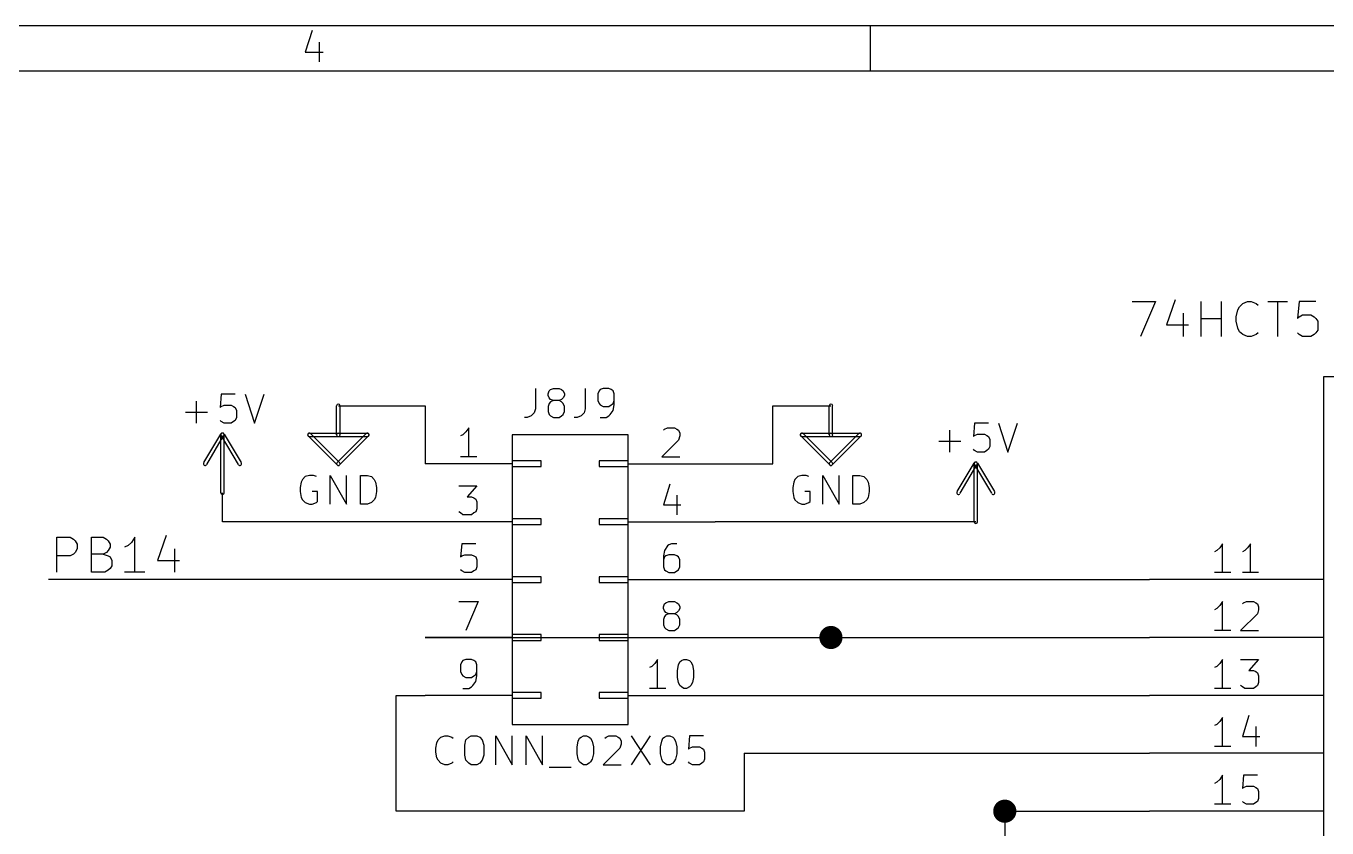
# Model space of a CAD drawing. Extents: x 10 to 287, y -200 to -10.
# Drawn here: x 173 to 230, y -45.2 to -10 of the extents above; entities that cross this region are included whole.
import ezdxf

# ---------------------------------------------------------------- set-up
doc = ezdxf.new("R2010")
doc.units = 0
doc.header["$MEASUREMENT"] = 0
doc.layers.add('BLACK', color=7, linetype='CONTINUOUS')

msp = doc.modelspace()

# ---------------------------------------------------------------- linework, layer by layer
at = {"layer": 'Black'}
for p, q in [((174.346, -33.9598), (174.346, -32.4358)), ((174.346, -32.4358), (174.93, -32.4358)), ((174.93, -32.4358), (175.082, -32.512)), ((175.87, -33.9598), (175.87, -32.4358)), ((175.87, -32.4358), (176.378, -32.4358)), ((176.378, -32.4358), (176.53, -32.512)), ((177.775, -32.4358), (177.622, -32.6644)), ((177.775, -33.9598), (177.775, -32.4358)), ((179.146, -32.3596), (178.765, -33.4518)), ((175.082, -32.512), (175.158, -32.5882)), ((175.158, -32.5882), (175.235, -32.7406)), ((175.235, -32.9438), (175.158, -33.0962)), ((175.235, -32.7406), (175.235, -32.9438)), ((176.53, -32.512), (176.606, -32.5882)), ((176.606, -33.02), (176.53, -33.0962)), ((176.606, -32.5882), (176.682, -32.7406)), ((176.682, -32.8676), (176.606, -33.02)), ((176.682, -32.7406), (176.682, -32.8676)), ((177.47, -32.7914), (177.317, -32.8676)), ((177.622, -32.6644), (177.47, -32.7914)), ((179.502, -32.9438), (179.502, -33.9598)), ((174.93, -33.2486), (174.346, -33.2486)), ((175.082, -33.1724), (174.93, -33.2486)), ((175.158, -33.0962), (175.082, -33.1724)), ((176.378, -33.1724), (175.87, -33.1724)), ((176.53, -33.0962), (176.378, -33.1724)), ((176.378, -33.1724), (176.606, -33.2486)), ((176.606, -33.2486), (176.682, -33.2994)), ((176.682, -33.2994), (176.759, -33.4518)), ((176.759, -33.4518), (176.759, -33.6804)), ((178.765, -33.4518), (179.73, -33.4518)), ((176.454, -33.9598), (175.87, -33.9598)), ((176.606, -33.8836), (176.454, -33.9598)), ((176.682, -33.8074), (176.606, -33.8836)), ((176.759, -33.6804), (176.682, -33.8074)), ((178.206, -33.9598), (177.317, -33.9598))]:
    msp.add_line(p, q, dxfattribs=at)
at = {"layer": 'Cyan 2'}
for p, q in [((221.488, -22.098), (222.504, -22.098)), ((222.504, -22.098), (221.844, -23.622)), ((223.368, -22.0218), (222.987, -23.114)), ((224.511, -23.622), (224.511, -22.098)), ((225.4, -23.622), (225.4, -22.098)), ((226.187, -22.3266), (226.339, -22.1742)), ((226.339, -22.1742), (226.543, -22.098)), ((226.543, -22.098), (226.695, -22.098)), ((226.695, -22.098), (226.924, -22.1742)), ((226.924, -22.1742), (227, -22.2504)), ((227.432, -22.098), (228.295, -22.098)), ((227.863, -23.622), (227.863, -22.098)), ((228.803, -22.098), (228.727, -22.8346)), ((229.54, -22.098), (228.803, -22.098)), ((223.723, -22.606), (223.723, -23.622)), ((226.035, -22.7584), (226.111, -22.4536)), ((226.035, -22.9616), (226.035, -22.7584)), ((226.111, -22.4536), (226.187, -22.3266)), ((228.727, -22.8346), (228.803, -22.7584)), ((228.803, -22.7584), (228.956, -22.6822)), ((228.956, -22.6822), (229.311, -22.6822)), ((229.311, -22.6822), (229.464, -22.7584)), ((229.464, -22.7584), (229.54, -22.8346)), ((222.987, -23.114), (223.952, -23.114)), ((224.511, -22.8346), (225.4, -22.8346)), ((226.111, -23.2664), (226.035, -22.9616)), ((226.187, -23.4188), (226.111, -23.2664)), ((229.54, -22.8346), (229.616, -22.9616)), ((229.616, -23.3426), (229.54, -23.4696)), ((229.616, -22.9616), (229.616, -23.3426)), ((226.339, -23.5458), (226.187, -23.4188)), ((226.543, -23.622), (226.339, -23.5458)), ((226.695, -23.622), (226.543, -23.622)), ((226.924, -23.5458), (226.695, -23.622)), ((227, -23.4696), (226.924, -23.5458)), ((228.803, -23.5458), (228.727, -23.4696)), ((228.956, -23.622), (228.803, -23.5458)), ((229.311, -23.622), (228.956, -23.622)), ((229.464, -23.5458), (229.311, -23.622)), ((229.54, -23.4696), (229.464, -23.5458)), ((181.559, -26.162), (181.508, -26.7462)), ((182.169, -26.162), (181.559, -26.162)), ((182.601, -26.162), (183.007, -27.432)), ((183.007, -27.432), (183.439, -26.162)), ((195.326, -25.908), (195.326, -26.797)), ((195.885, -26.1366), (195.936, -26.0096)), ((195.885, -26.2128), (195.885, -26.1366)), ((195.936, -26.3144), (195.885, -26.2128)), ((195.936, -26.0096), (195.986, -25.9588)), ((195.986, -25.9588), (196.113, -25.908)), ((196.113, -25.908), (196.367, -25.908)), ((196.367, -25.908), (196.469, -25.9588)), ((196.469, -25.9588), (196.545, -26.0096)), ((196.545, -26.0096), (196.596, -26.1366)), ((196.596, -26.2128), (196.545, -26.3144)), ((196.596, -26.1366), (196.596, -26.2128)), ((197.51, -25.908), (197.51, -26.797)), ((198.12, -26.0096), (198.069, -26.1366)), ((198.069, -26.1366), (198.069, -26.4414)), ((198.171, -25.9588), (198.12, -26.0096)), ((198.298, -25.908), (198.171, -25.9588)), ((198.552, -25.908), (198.298, -25.908)), ((198.653, -25.9588), (198.552, -25.908)), ((198.73, -26.0096), (198.653, -25.9588)), ((198.78, -26.1366), (198.73, -26.0096)), ((198.78, -26.6192), (198.78, -26.1366)), ((180.467, -27.432), (180.467, -26.4668)), ((181.508, -26.7462), (181.559, -26.6954)), ((181.559, -26.6954), (181.686, -26.6446)), ((181.686, -26.6446), (181.991, -26.6446)), ((181.991, -26.6446), (182.093, -26.6954)), ((182.093, -26.6954), (182.169, -26.7462)), ((182.169, -26.7462), (182.22, -26.8732)), ((195.326, -26.797), (195.275, -26.9748)), ((195.936, -26.5684), (195.885, -26.6954)), ((195.885, -26.6954), (195.885, -26.924)), ((195.986, -26.3906), (195.936, -26.3144)), ((195.986, -26.4922), (195.936, -26.5684)), ((196.113, -26.4414), (195.986, -26.3906)), ((196.113, -26.4414), (195.986, -26.4922)), ((196.367, -26.4414), (196.113, -26.4414)), ((196.469, -26.3906), (196.367, -26.4414)), ((196.469, -26.4922), (196.367, -26.4414)), ((196.545, -26.3144), (196.469, -26.3906)), ((196.545, -26.5684), (196.469, -26.4922)), ((196.596, -26.6954), (196.545, -26.5684)), ((196.596, -26.924), (196.596, -26.6954)), ((197.51, -26.797), (197.46, -26.9748)), ((198.069, -26.4414), (198.12, -26.5684)), ((198.12, -26.5684), (198.171, -26.6192)), ((198.171, -26.6192), (198.298, -26.6954)), ((198.298, -26.6954), (198.552, -26.6954)), ((198.552, -26.6954), (198.653, -26.6192)), ((198.653, -26.6192), (198.73, -26.5684)), ((198.73, -26.5684), (198.78, -26.4414)), ((198.73, -26.8732), (198.78, -26.6192)), ((179.984, -26.9494), (180.95, -26.9494)), ((181.559, -27.3558), (181.508, -27.305)), ((181.686, -27.432), (181.559, -27.3558)), ((182.093, -27.3558), (181.991, -27.432)), ((182.169, -27.305), (182.093, -27.3558)), ((182.22, -27.178), (182.169, -27.305)), ((182.22, -26.8732), (182.22, -27.178)), ((194.97, -27.178), (194.843, -27.178)), ((195.148, -27.1018), (194.97, -27.178)), ((195.275, -26.9748), (195.148, -27.1018)), ((195.885, -26.924), (195.936, -27.051)), ((195.936, -27.051), (195.986, -27.1018)), ((195.986, -27.1018), (196.113, -27.178)), ((196.113, -27.178), (196.367, -27.178)), ((196.367, -27.178), (196.469, -27.1018)), ((196.469, -27.1018), (196.545, -27.051)), ((196.545, -27.051), (196.596, -26.924)), ((197.155, -27.178), (197.028, -27.178)), ((197.333, -27.1018), (197.155, -27.178)), ((197.46, -26.9748), (197.333, -27.1018)), ((198.171, -27.178), (198.425, -27.178)), ((198.425, -27.178), (198.552, -27.1018)), ((198.552, -27.1018), (198.603, -27.051)), ((198.603, -27.051), (198.73, -26.8732)), ((181.991, -27.432), (181.686, -27.432)), ((213.487, -28.702), (213.487, -27.7368)), ((214.579, -27.432), (214.528, -28.0162)), ((215.189, -27.432), (214.579, -27.432)), ((214.579, -27.9654), (214.706, -27.9146)), ((214.706, -27.9146), (215.011, -27.9146)), ((215.011, -27.9146), (215.113, -27.9654)), ((215.621, -27.432), (216.027, -28.702)), ((216.027, -28.702), (216.459, -27.432)), ((213.004, -28.2194), (213.97, -28.2194)), ((214.528, -28.0162), (214.579, -27.9654)), ((215.113, -27.9654), (215.189, -28.0162)), ((215.189, -28.0162), (215.24, -28.1432)), ((215.24, -28.448), (215.189, -28.575)), ((215.24, -28.1432), (215.24, -28.448)), ((214.579, -28.6258), (214.528, -28.575)), ((214.706, -28.702), (214.579, -28.6258)), ((215.011, -28.702), (214.706, -28.702)), ((215.113, -28.6258), (215.011, -28.702)), ((215.189, -28.575), (215.113, -28.6258)), ((185.064, -30.0228), (185.014, -30.2514)), ((185.115, -29.8958), (185.064, -30.0228)), ((185.242, -29.7688), (185.115, -29.8958)), ((185.42, -29.718), (185.242, -29.7688)), ((185.598, -29.718), (185.42, -29.718)), ((185.725, -29.7688), (185.598, -29.718)), ((186.334, -30.988), (186.334, -29.718)), ((186.334, -29.718), (187.046, -30.988)), ((187.046, -30.988), (187.046, -29.718)), ((187.655, -30.988), (187.655, -29.718)), ((187.655, -29.718), (187.96, -29.718)), ((187.96, -29.718), (188.138, -29.7688)), ((188.138, -29.7688), (188.265, -29.8958)), ((188.265, -29.8958), (188.316, -30.0228)), ((188.316, -30.0228), (188.366, -30.2514)), ((206.654, -30.0228), (206.604, -30.2514)), ((206.705, -29.8958), (206.654, -30.0228)), ((206.832, -29.7688), (206.705, -29.8958)), ((207.01, -29.718), (206.832, -29.7688)), ((207.188, -29.718), (207.01, -29.718)), ((207.315, -29.7688), (207.188, -29.718)), ((207.924, -30.988), (207.924, -29.718)), ((207.924, -29.718), (208.636, -30.988)), ((208.636, -30.988), (208.636, -29.718)), ((209.245, -30.988), (209.245, -29.718)), ((209.245, -29.718), (209.55, -29.718)), ((209.55, -29.718), (209.728, -29.7688)), ((209.728, -29.7688), (209.855, -29.8958)), ((209.855, -29.8958), (209.906, -30.0228)), ((209.906, -30.0228), (209.956, -30.2514)), ((185.014, -30.2514), (185.014, -30.4292)), ((185.014, -30.4292), (185.064, -30.6832)), ((185.064, -30.6832), (185.115, -30.7848)), ((185.115, -30.7848), (185.242, -30.9118)), ((185.776, -30.4292), (185.547, -30.4292)), ((185.776, -30.861), (185.776, -30.4292)), ((188.265, -30.7848), (188.138, -30.9118)), ((188.316, -30.6832), (188.265, -30.7848)), ((188.366, -30.4292), (188.316, -30.6832)), ((188.366, -30.2514), (188.366, -30.4292)), ((206.604, -30.2514), (206.604, -30.4292)), ((206.604, -30.4292), (206.654, -30.6832)), ((206.654, -30.6832), (206.705, -30.7848)), ((206.705, -30.7848), (206.832, -30.9118)), ((207.366, -30.4292), (207.137, -30.4292)), ((207.366, -30.861), (207.366, -30.4292)), ((209.855, -30.7848), (209.728, -30.9118)), ((209.906, -30.6832), (209.855, -30.7848)), ((209.956, -30.4292), (209.906, -30.6832)), ((209.956, -30.2514), (209.956, -30.4292)), ((185.242, -30.9118), (185.42, -30.988)), ((185.42, -30.988), (185.547, -30.988)), ((185.547, -30.988), (185.725, -30.9118)), ((185.725, -30.9118), (185.776, -30.861)), ((187.96, -30.988), (187.655, -30.988)), ((188.138, -30.9118), (187.96, -30.988)), ((206.832, -30.9118), (207.01, -30.988)), ((207.01, -30.988), (207.137, -30.988)), ((207.137, -30.988), (207.315, -30.9118)), ((207.315, -30.9118), (207.366, -30.861)), ((209.55, -30.988), (209.245, -30.988)), ((209.728, -30.9118), (209.55, -30.988)), ((190.957, -41.6814), (191.008, -41.4528)), ((191.008, -41.4528), (191.059, -41.3258)), ((191.059, -41.3258), (191.186, -41.1988)), ((191.186, -41.1988), (191.364, -41.148)), ((191.364, -41.148), (191.491, -41.148)), ((191.491, -41.148), (191.668, -41.1988)), ((191.668, -41.1988), (191.719, -41.2496)), ((192.227, -41.5544), (192.278, -41.3258)), ((192.227, -41.9862), (192.227, -41.5544)), ((192.278, -41.3258), (192.405, -41.1988)), ((192.405, -41.1988), (192.507, -41.148)), ((192.507, -41.148), (192.761, -41.148)), ((192.761, -41.148), (192.888, -41.1988)), ((192.888, -41.1988), (192.989, -41.3258)), ((192.989, -41.3258), (193.065, -41.5544)), ((193.065, -41.5544), (193.065, -41.9862)), ((193.599, -42.418), (193.599, -41.148)), ((193.599, -41.148), (194.31, -42.418)), ((194.31, -42.418), (194.31, -41.148)), ((194.92, -42.418), (194.92, -41.148)), ((194.92, -41.148), (195.631, -42.418)), ((195.631, -42.418), (195.631, -41.148)), ((197.155, -41.6306), (197.206, -41.3766)), ((197.206, -41.3766), (197.256, -41.2496)), ((197.256, -41.2496), (197.333, -41.1988)), ((197.333, -41.1988), (197.434, -41.148)), ((197.434, -41.148), (197.561, -41.148)), ((197.561, -41.148), (197.688, -41.1988)), ((197.688, -41.1988), (197.739, -41.2496)), ((197.739, -41.2496), (197.815, -41.3766)), ((197.815, -41.3766), (197.866, -41.6306)), ((198.374, -41.2496), (198.425, -41.1988)), ((198.425, -41.1988), (198.552, -41.148)), ((198.552, -41.148), (198.857, -41.148)), ((198.857, -41.148), (198.958, -41.1988)), ((198.958, -41.1988), (199.034, -41.2496)), ((199.034, -41.2496), (199.085, -41.3766)), ((199.085, -41.5036), (199.034, -41.6814)), ((199.085, -41.3766), (199.085, -41.5036)), ((199.517, -41.148), (200.355, -42.418)), ((200.355, -41.148), (199.517, -42.418)), ((200.812, -41.6306), (200.863, -41.3766)), ((200.863, -41.3766), (200.914, -41.2496)), ((200.914, -41.2496), (200.99, -41.1988)), ((200.99, -41.1988), (201.092, -41.148)), ((201.092, -41.148), (201.219, -41.148)), ((201.219, -41.148), (201.346, -41.1988)), ((201.346, -41.1988), (201.397, -41.2496)), ((201.397, -41.2496), (201.473, -41.3766)), ((201.473, -41.3766), (201.524, -41.6306)), ((202.082, -41.148), (202.032, -41.7322)), ((202.692, -41.148), (202.082, -41.148)), ((190.957, -41.8592), (190.957, -41.6814)), ((191.008, -42.1132), (190.957, -41.8592)), ((191.059, -42.2148), (191.008, -42.1132)), ((192.278, -42.2148), (192.227, -41.9862)), ((193.065, -41.9862), (192.989, -42.2148)), ((197.155, -41.9354), (197.155, -41.6306)), ((197.206, -42.164), (197.155, -41.9354)), ((197.256, -42.291), (197.206, -42.164)), ((197.815, -42.164), (197.739, -42.291)), ((197.866, -41.9354), (197.815, -42.164)), ((197.866, -41.6306), (197.866, -41.9354)), ((199.034, -41.6814), (198.298, -42.418)), ((200.812, -41.9354), (200.812, -41.6306)), ((200.863, -42.164), (200.812, -41.9354)), ((200.914, -42.291), (200.863, -42.164)), ((201.473, -42.164), (201.397, -42.291)), ((201.524, -41.9354), (201.473, -42.164)), ((201.524, -41.6306), (201.524, -41.9354)), ((202.032, -41.7322), (202.082, -41.6814)), ((202.082, -41.6814), (202.209, -41.6306)), ((202.209, -41.6306), (202.514, -41.6306)), ((202.514, -41.6306), (202.616, -41.6814)), ((202.616, -41.6814), (202.692, -41.7322)), ((202.692, -41.7322), (202.743, -41.8592)), ((202.743, -42.164), (202.692, -42.291)), ((202.743, -41.8592), (202.743, -42.164)), ((191.186, -42.3418), (191.059, -42.2148)), ((191.364, -42.418), (191.186, -42.3418)), ((191.491, -42.418), (191.364, -42.418)), ((191.668, -42.3418), (191.491, -42.418)), ((191.719, -42.291), (191.668, -42.3418)), ((192.405, -42.3418), (192.278, -42.2148)), ((192.507, -42.418), (192.405, -42.3418)), ((192.761, -42.418), (192.507, -42.418)), ((192.888, -42.3418), (192.761, -42.418)), ((192.989, -42.2148), (192.888, -42.3418)), ((195.936, -42.5196), (196.901, -42.5196)), ((197.333, -42.3418), (197.256, -42.291)), ((197.434, -42.418), (197.333, -42.3418)), ((197.561, -42.418), (197.434, -42.418)), ((197.688, -42.3418), (197.561, -42.418)), ((197.739, -42.291), (197.688, -42.3418)), ((198.298, -42.418), (199.085, -42.418)), ((200.99, -42.3418), (200.914, -42.291)), ((201.092, -42.418), (200.99, -42.3418)), ((201.219, -42.418), (201.092, -42.418)), ((201.346, -42.3418), (201.219, -42.418)), ((201.397, -42.291), (201.346, -42.3418)), ((202.082, -42.3418), (202.032, -42.291)), ((202.209, -42.418), (202.082, -42.3418)), ((202.514, -42.418), (202.209, -42.418)), ((202.616, -42.3418), (202.514, -42.418)), ((202.692, -42.291), (202.616, -42.3418))]:
    msp.add_line(p, q, dxfattribs=at)
at = {"layer": 'Green 2'}
for p, q in [((186.69, -26.67), (190.5, -26.67)), ((190.5, -26.67), (190.5, -29.21)), ((205.74, -29.21), (205.74, -26.67)), ((205.74, -26.67), (208.28, -26.67)), ((203.2, -29.21), (205.74, -29.21)), ((181.61, -31.75), (181.61, -30.48)), ((190.5, -31.75), (181.61, -31.75)), ((214.63, -31.75), (203.2, -31.75)), ((190.5, -34.29), (173.99, -34.29)), ((203.2, -34.29), (222.25, -34.29)), ((190.5, -36.83), (208.28, -36.83)), ((203.2, -36.83), (222.25, -36.83)), ((189.23, -44.45), (189.23, -39.37)), ((189.23, -39.37), (190.5, -39.37)), ((203.2, -39.37), (222.25, -39.37)), ((204.47, -41.91), (222.25, -41.91)), ((204.47, -41.91), (204.47, -44.45)), ((204.47, -44.45), (189.23, -44.45)), ((215.9, -44.45), (215.9, -62.23)), ((215.9, -44.45), (222.25, -44.45))]:
    msp.add_line(p, q, dxfattribs=at)
at = {"layer": 'Green 2', "const_width": 0.508}
for points in [[(208.026, -36.83, 1), (208.534, -36.83, 1)], [(215.646, -44.45, 1), (216.154, -44.45, 1)]]:
    msp.add_lwpolyline(points, format="xyb", close=True, dxfattribs=at)
at = {"layer": 'Red 2'}
for p, q in [((286.995, -10.0076), (10.0076, -10.0076)), ((185.547, -10.2108), (185.242, -11.1506)), ((210.007, -11.9888), (210.007, -10.0076)), ((185.852, -10.7188), (185.852, -11.5824)), ((185.242, -11.1506), (186.03, -11.1506)), ((285.013, -11.9888), (11.9888, -11.9888)), ((250.19, -25.4), (229.87, -25.4)), ((229.87, -25.4), (229.87, -53.34)), ((186.614, -27.94), (186.614, -26.67)), ((186.766, -27.94), (186.766, -26.67)), ((208.204, -27.94), (208.204, -26.67)), ((208.356, -27.94), (208.356, -26.67)), ((180.797, -29.1592), (181.534, -27.9146)), ((181.534, -30.48), (181.534, -27.94)), ((181.686, -27.9146), (182.423, -29.1592)), ((181.686, -30.48), (181.686, -27.94)), ((185.42, -27.8638), (186.69, -27.8638)), ((186.741, -29.1592), (185.471, -27.8892)), ((187.909, -27.8892), (186.639, -29.1592)), ((186.69, -27.8638), (187.96, -27.8638)), ((192.151, -27.94), (192.049, -27.9908)), ((192.278, -27.813), (192.151, -27.94)), ((192.405, -27.6352), (192.278, -27.813)), ((192.405, -28.9052), (192.405, -27.6352)), ((194.31, -27.94), (194.31, -40.64)), ((199.39, -27.94), (194.31, -27.94)), ((199.39, -40.64), (199.39, -27.94)), ((200.939, -27.7368), (200.99, -27.686)), ((200.99, -27.686), (201.117, -27.6352)), ((201.117, -27.6352), (201.422, -27.6352)), ((201.422, -27.6352), (201.524, -27.686)), ((201.524, -27.686), (201.6, -27.7368)), ((201.6, -27.7368), (201.651, -27.8638)), ((201.651, -27.8638), (201.651, -27.9908)), ((207.01, -27.8638), (208.28, -27.8638)), ((208.331, -29.1592), (207.061, -27.8892)), ((209.499, -27.8892), (208.229, -29.1592)), ((208.28, -27.8638), (209.55, -27.8638)), ((180.924, -29.2354), (181.661, -27.9908)), ((181.559, -27.9908), (182.296, -29.2354)), ((186.639, -29.2608), (185.369, -27.9908)), ((185.42, -28.0162), (186.69, -28.0162)), ((186.69, -28.0162), (187.96, -28.0162)), ((188.011, -27.9908), (186.741, -29.2608)), ((201.6, -28.1686), (200.863, -28.9052)), ((201.651, -27.9908), (201.6, -28.1686)), ((208.229, -29.2608), (206.959, -27.9908)), ((207.01, -28.0162), (208.28, -28.0162)), ((208.28, -28.0162), (209.55, -28.0162)), ((209.601, -27.9908), (208.331, -29.2608)), ((192.761, -28.9052), (192.049, -28.9052)), ((200.863, -28.9052), (201.651, -28.9052)), ((194.31, -29.21), (190.5, -29.21)), ((194.31, -29.083), (194.31, -29.337)), ((195.58, -29.083), (194.31, -29.083)), ((194.31, -29.337), (195.58, -29.337)), ((195.58, -29.337), (195.58, -29.083)), ((198.12, -29.083), (198.12, -29.337)), ((199.39, -29.083), (198.12, -29.083)), ((198.12, -29.337), (199.39, -29.337)), ((199.39, -29.337), (199.39, -29.083)), ((199.39, -29.21), (203.2, -29.21)), ((213.817, -30.4292), (214.554, -29.1846)), ((213.944, -30.5054), (214.681, -29.2608)), ((214.554, -31.75), (214.554, -29.21)), ((214.579, -29.2608), (215.316, -30.5054)), ((214.706, -29.1846), (215.443, -30.4292)), ((214.706, -31.75), (214.706, -29.21)), ((191.973, -30.1752), (192.761, -30.1752)), ((192.761, -30.1752), (192.329, -30.6578)), ((201.219, -30.099), (200.939, -31.0134)), ((192.329, -30.6578), (192.532, -30.6578)), ((192.532, -30.6578), (192.634, -30.7086)), ((192.634, -30.7086), (192.71, -30.7594)), ((192.71, -30.7594), (192.761, -30.8864)), ((201.524, -30.5816), (201.524, -31.4452)), ((192.049, -31.369), (191.973, -31.3182)), ((192.71, -31.3182), (192.634, -31.369)), ((192.761, -31.1912), (192.71, -31.3182)), ((192.761, -30.8864), (192.761, -31.1912)), ((200.939, -31.0134), (201.701, -31.0134)), ((194.31, -31.75), (190.5, -31.75)), ((192.151, -31.4452), (192.049, -31.369)), ((192.532, -31.4452), (192.151, -31.4452)), ((192.634, -31.369), (192.532, -31.4452)), ((194.31, -31.623), (194.31, -31.877)), ((195.58, -31.623), (194.31, -31.623)), ((194.31, -31.877), (195.58, -31.877)), ((195.58, -31.877), (195.58, -31.623)), ((198.12, -31.623), (198.12, -31.877)), ((199.39, -31.623), (198.12, -31.623)), ((198.12, -31.877), (199.39, -31.877)), ((199.39, -31.877), (199.39, -31.623)), ((199.39, -31.75), (203.2, -31.75)), ((192.1, -32.7152), (192.049, -33.2994)), ((192.71, -32.7152), (192.1, -32.7152)), ((200.99, -33.02), (200.939, -33.2486)), ((201.117, -32.8168), (200.99, -33.02)), ((201.168, -32.766), (201.117, -32.8168)), ((201.295, -32.7152), (201.168, -32.766)), ((201.524, -32.7152), (201.295, -32.7152)), ((225.196, -33.02), (225.095, -33.0708)), ((225.323, -32.893), (225.196, -33.02)), ((225.45, -32.7152), (225.323, -32.893)), ((225.45, -33.9852), (225.45, -32.7152)), ((226.416, -33.02), (226.314, -33.0708)), ((226.543, -32.893), (226.416, -33.02)), ((226.67, -32.7152), (226.543, -32.893)), ((226.67, -33.9852), (226.67, -32.7152)), ((192.049, -33.2994), (192.1, -33.2486)), ((192.1, -33.2486), (192.227, -33.1978)), ((192.227, -33.1978), (192.532, -33.1978)), ((192.532, -33.1978), (192.634, -33.2486)), ((192.634, -33.2486), (192.71, -33.2994)), ((192.71, -33.2994), (192.761, -33.4264)), ((192.761, -33.4264), (192.761, -33.7312)), ((200.939, -33.2486), (200.939, -33.7312)), ((200.99, -33.2994), (200.939, -33.4264)), ((201.041, -33.2486), (200.99, -33.2994)), ((201.168, -33.1978), (201.041, -33.2486)), ((201.422, -33.1978), (201.168, -33.1978)), ((201.524, -33.2486), (201.422, -33.1978)), ((201.6, -33.2994), (201.524, -33.2486)), ((201.651, -33.4264), (201.6, -33.2994)), ((201.651, -33.7312), (201.651, -33.4264)), ((192.1, -33.909), (192.049, -33.8582)), ((192.227, -33.9852), (192.1, -33.909)), ((192.532, -33.9852), (192.227, -33.9852)), ((192.634, -33.909), (192.532, -33.9852)), ((192.71, -33.8582), (192.634, -33.909)), ((192.761, -33.7312), (192.71, -33.8582)), ((194.31, -34.163), (194.31, -34.417)), ((195.58, -34.163), (194.31, -34.163)), ((195.58, -34.417), (195.58, -34.163)), ((198.12, -34.163), (198.12, -34.417)), ((199.39, -34.163), (198.12, -34.163)), ((199.39, -34.417), (199.39, -34.163)), ((200.939, -33.7312), (200.99, -33.8582)), ((200.99, -33.8582), (201.041, -33.909)), ((201.041, -33.909), (201.168, -33.9852)), ((201.168, -33.9852), (201.422, -33.9852)), ((201.422, -33.9852), (201.524, -33.909)), ((201.524, -33.909), (201.6, -33.8582)), ((201.6, -33.8582), (201.651, -33.7312)), ((225.806, -33.9852), (225.095, -33.9852)), ((227.025, -33.9852), (226.314, -33.9852)), ((194.31, -34.29), (190.5, -34.29)), ((194.31, -34.417), (195.58, -34.417)), ((198.12, -34.417), (199.39, -34.417)), ((199.39, -34.29), (203.2, -34.29)), ((229.87, -34.29), (222.25, -34.29)), ((191.973, -35.2552), (192.811, -35.2552)), ((192.811, -35.2552), (192.278, -36.5252)), ((200.99, -35.3568), (201.041, -35.306)), ((201.041, -35.306), (201.168, -35.2552)), ((201.168, -35.2552), (201.422, -35.2552)), ((201.422, -35.2552), (201.524, -35.306)), ((201.524, -35.306), (201.6, -35.3568)), ((225.45, -35.2552), (225.323, -35.433)), ((225.45, -36.5252), (225.45, -35.2552)), ((226.314, -35.3568), (226.365, -35.306)), ((226.365, -35.306), (226.492, -35.2552)), ((226.492, -35.2552), (226.797, -35.2552)), ((226.797, -35.2552), (226.898, -35.306)), ((226.898, -35.306), (226.974, -35.3568)), ((200.939, -35.4838), (200.99, -35.3568)), ((200.939, -35.56), (200.939, -35.4838)), ((200.99, -35.6616), (200.939, -35.56)), ((200.99, -35.9156), (200.939, -36.0426)), ((201.041, -35.7378), (200.99, -35.6616)), ((201.041, -35.8394), (200.99, -35.9156)), ((201.168, -35.7886), (201.041, -35.7378)), ((201.168, -35.7886), (201.041, -35.8394)), ((201.422, -35.7886), (201.168, -35.7886)), ((201.524, -35.7378), (201.422, -35.7886)), ((201.524, -35.8394), (201.422, -35.7886)), ((201.6, -35.6616), (201.524, -35.7378)), ((201.6, -35.9156), (201.524, -35.8394)), ((201.6, -35.3568), (201.651, -35.4838)), ((201.651, -35.56), (201.6, -35.6616)), ((201.651, -36.0426), (201.6, -35.9156)), ((201.651, -35.4838), (201.651, -35.56)), ((225.196, -35.56), (225.095, -35.6108)), ((225.323, -35.433), (225.196, -35.56)), ((226.974, -35.7886), (226.238, -36.5252)), ((226.974, -35.3568), (227.025, -35.4838)), ((227.025, -35.6108), (226.974, -35.7886)), ((227.025, -35.4838), (227.025, -35.6108)), ((200.939, -36.0426), (200.939, -36.2712)), ((200.939, -36.2712), (200.99, -36.3982)), ((200.99, -36.3982), (201.041, -36.449)), ((201.041, -36.449), (201.168, -36.5252)), ((201.422, -36.5252), (201.524, -36.449)), ((201.524, -36.449), (201.6, -36.3982)), ((201.6, -36.3982), (201.651, -36.2712)), ((201.651, -36.2712), (201.651, -36.0426)), ((194.31, -36.83), (190.5, -36.83)), ((194.31, -36.703), (194.31, -36.957)), ((195.58, -36.703), (194.31, -36.703)), ((194.31, -36.957), (195.58, -36.957)), ((195.58, -36.957), (195.58, -36.703)), ((198.12, -36.703), (198.12, -36.957)), ((199.39, -36.703), (198.12, -36.703)), ((198.12, -36.957), (199.39, -36.957)), ((199.39, -36.957), (199.39, -36.703)), ((199.39, -36.83), (203.2, -36.83)), ((201.168, -36.5252), (201.422, -36.5252)), ((229.87, -36.83), (222.25, -36.83)), ((225.806, -36.5252), (225.095, -36.5252)), ((226.238, -36.5252), (227.025, -36.5252)), ((192.1, -37.8968), (192.049, -38.0238)), ((192.049, -38.0238), (192.049, -38.3286)), ((192.151, -37.846), (192.1, -37.8968)), ((192.278, -37.7952), (192.151, -37.846)), ((192.532, -37.7952), (192.278, -37.7952)), ((192.634, -37.846), (192.532, -37.7952)), ((192.71, -37.8968), (192.634, -37.846)), ((192.761, -38.0238), (192.71, -37.8968)), ((192.761, -38.5064), (192.761, -38.0238)), ((200.431, -38.1), (200.33, -38.1508)), ((200.558, -37.973), (200.431, -38.1)), ((200.685, -37.7952), (200.558, -37.973)), ((200.685, -39.0652), (200.685, -37.7952)), ((201.549, -38.2778), (201.6, -38.0238)), ((201.6, -38.0238), (201.651, -37.8968)), ((201.651, -37.8968), (201.727, -37.846)), ((201.727, -37.846), (201.828, -37.7952)), ((201.828, -37.7952), (201.955, -37.7952)), ((201.955, -37.7952), (202.082, -37.846)), ((202.082, -37.846), (202.133, -37.8968)), ((202.133, -37.8968), (202.209, -38.0238)), ((202.209, -38.0238), (202.26, -38.2778)), ((225.196, -38.1), (225.095, -38.1508)), ((225.323, -37.973), (225.196, -38.1)), ((225.45, -37.7952), (225.323, -37.973)), ((225.45, -39.0652), (225.45, -37.7952)), ((226.238, -37.7952), (227.025, -37.7952)), ((227.025, -37.7952), (226.593, -38.2778)), ((192.049, -38.3286), (192.1, -38.4556)), ((192.1, -38.4556), (192.151, -38.5064)), ((192.151, -38.5064), (192.278, -38.5826)), ((192.278, -38.5826), (192.532, -38.5826)), ((192.532, -38.5826), (192.634, -38.5064)), ((192.583, -38.9382), (192.71, -38.7604)), ((192.634, -38.5064), (192.71, -38.4556)), ((192.71, -38.4556), (192.761, -38.3286)), ((192.71, -38.7604), (192.761, -38.5064)), ((201.549, -38.5826), (201.549, -38.2778)), ((201.6, -38.8112), (201.549, -38.5826)), ((202.26, -38.5826), (202.209, -38.8112)), ((202.26, -38.2778), (202.26, -38.5826)), ((226.593, -38.2778), (226.797, -38.2778)), ((226.797, -38.2778), (226.898, -38.3286)), ((226.898, -38.3286), (226.974, -38.3794)), ((226.974, -38.3794), (227.025, -38.5064)), ((227.025, -38.5064), (227.025, -38.8112)), ((192.151, -39.0652), (192.405, -39.0652)), ((192.405, -39.0652), (192.532, -38.989)), ((192.532, -38.989), (192.583, -38.9382)), ((194.31, -39.243), (194.31, -39.497)), ((195.58, -39.243), (194.31, -39.243)), ((195.58, -39.497), (195.58, -39.243)), ((198.12, -39.243), (198.12, -39.497)), ((199.39, -39.243), (198.12, -39.243)), ((199.39, -39.497), (199.39, -39.243)), ((201.041, -39.0652), (200.33, -39.0652)), ((201.651, -38.9382), (201.6, -38.8112)), ((201.727, -38.989), (201.651, -38.9382)), ((201.828, -39.0652), (201.727, -38.989)), ((201.955, -39.0652), (201.828, -39.0652)), ((202.082, -38.989), (201.955, -39.0652)), ((202.133, -38.9382), (202.082, -38.989)), ((202.209, -38.8112), (202.133, -38.9382)), ((225.806, -39.0652), (225.095, -39.0652)), ((226.314, -38.989), (226.238, -38.9382)), ((226.416, -39.0652), (226.314, -38.989)), ((226.797, -39.0652), (226.416, -39.0652)), ((226.898, -38.989), (226.797, -39.0652)), ((226.974, -38.9382), (226.898, -38.989)), ((227.025, -38.8112), (226.974, -38.9382)), ((194.31, -39.37), (190.5, -39.37)), ((194.31, -39.497), (195.58, -39.497)), ((198.12, -39.497), (199.39, -39.497)), ((199.39, -39.37), (203.2, -39.37)), ((229.87, -39.37), (222.25, -39.37)), ((225.45, -40.3352), (225.323, -40.513)), ((225.45, -41.6052), (225.45, -40.3352)), ((226.593, -40.259), (226.314, -41.1734)), ((194.31, -40.64), (199.39, -40.64)), ((225.196, -40.64), (225.095, -40.6908)), ((225.323, -40.513), (225.196, -40.64)), ((226.898, -40.7416), (226.898, -41.6052)), ((225.806, -41.6052), (225.095, -41.6052)), ((226.314, -41.1734), (227.076, -41.1734)), ((229.87, -41.91), (222.25, -41.91)), ((225.196, -43.18), (225.095, -43.2308)), ((225.323, -43.053), (225.196, -43.18)), ((225.45, -42.8752), (225.323, -43.053)), ((225.45, -44.1452), (225.45, -42.8752)), ((226.365, -42.8752), (226.314, -43.4594)), ((226.974, -42.8752), (226.365, -42.8752)), ((226.314, -43.4594), (226.365, -43.4086)), ((226.365, -43.4086), (226.492, -43.3578)), ((226.492, -43.3578), (226.797, -43.3578)), ((226.797, -43.3578), (226.898, -43.4086)), ((226.898, -43.4086), (226.974, -43.4594)), ((226.974, -43.4594), (227.025, -43.5864)), ((227.025, -43.8912), (226.974, -44.0182)), ((227.025, -43.5864), (227.025, -43.8912)), ((229.87, -44.45), (222.25, -44.45)), ((225.806, -44.1452), (225.095, -44.1452)), ((226.365, -44.069), (226.314, -44.0182)), ((226.492, -44.1452), (226.365, -44.069)), ((226.797, -44.1452), (226.492, -44.1452)), ((226.898, -44.069), (226.797, -44.1452)), ((226.974, -44.0182), (226.898, -44.069))]:
    msp.add_line(p, q, dxfattribs=at)
for centre, start, end in [((186.69, -26.67), 360, 540), ((208.28, -26.67), 360, 540), ((181.61, -27.94), 360, 540), ((181.61, -27.94), 30.9638, 210.964), ((181.61, -27.94), 329.036, 509.036), ((185.42, -27.94), 405, 585), ((185.42, -27.94), 90, 270), ((186.69, -27.94), 90, 270), ((186.69, -27.94), 180, 360), ((186.69, -27.94), 270, 450), ((187.96, -27.94), 315, 495), ((187.96, -27.94), 270, 450), ((207.01, -27.94), 405, 585), ((207.01, -27.94), 90, 270), ((208.28, -27.94), 90, 270), ((208.28, -27.94), 180, 360), ((208.28, -27.94), 270, 450), ((209.55, -27.94), 315, 495), ((209.55, -27.94), 270, 450), ((180.848, -29.21), 149.036, 329.036), ((182.372, -29.21), 210.964, 390.964), ((186.69, -29.21), 495, 675), ((186.69, -29.21), 225, 405), ((208.28, -29.21), 495, 675), ((208.28, -29.21), 225, 405), ((214.63, -29.21), 360, 540), ((214.63, -29.21), 30.9638, 210.964), ((214.63, -29.21), 329.036, 509.036), ((181.61, -30.48), 180, 360), ((213.868, -30.48), 149.036, 329.036), ((215.392, -30.48), 210.964, 390.964), ((214.63, -31.75), 180, 360)]:
    msp.add_arc(centre, 0.0762, start, end, dxfattribs=at)

doc.saveas('drawing.dxf')
